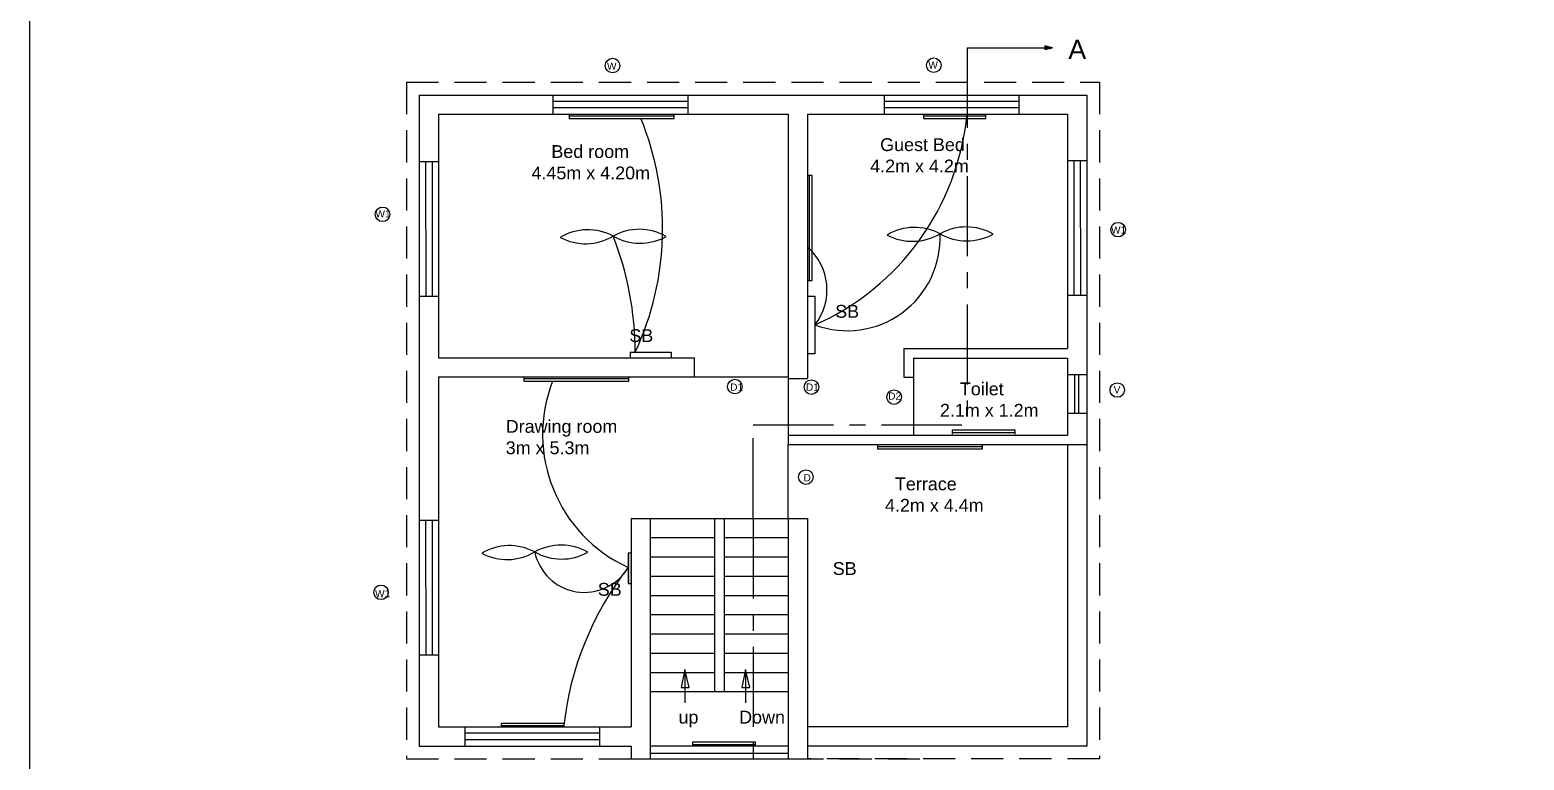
# Model space of a CAD drawing. Header units: inches. Extents: x 13 to 70.9, y 5.3 to 44.5.
# Drawn here: x 13.03 to 36.31, y 21.17 to 32.56 of the extents above; entities that cross this region are included whole.
import ezdxf

# ---------------------------------------------------------------- set-up
doc = ezdxf.new("R2010")
doc.units = ezdxf.units.IN
doc.header["$MEASUREMENT"] = 0
doc.linetypes.add('CENTER', pattern=[2, 1.25, -0.25, 0.25, -0.25])
doc.linetypes.add('DASHED', pattern=[0.75, 0.5, -0.25])
doc.styles.get("Standard").update_dxf_attribs({"font": 'arial.ttf'})

msp = doc.modelspace()

# ---------------------------------------------------------------- hatches: boundary and pattern name
h = msp.add_hatch(color=256)
h.dxf.hatch_style = 1
h.paths.add_polyline_path([(28.95547, 32.27929), (28.83927, 32.30788), (28.83927, 32.25331)])
at = {"transparency": 33554687}
h = msp.add_hatch(color=133, dxfattribs=at)
h.dxf.hatch_style = 1
h.paths.add_polyline_path([(22.39087, 24.39881), (22.34689, 24.39881), (22.34689, 23.92901), (22.39087, 23.92901)])

# ---------------------------------------------------------------- linework, layer by layer
at = {"linetype": 'CENTER'}
for p, q in [((27.62662, 32.27929), (27.62662, 26.40138)), ((24.29583, 24.94219), (24.29583, 26.40138)), ((24.29583, 26.40138), (27.62662, 26.40138)), ((24.29583, 24.94219), (24.29583, 19.86178))]:
    msp.add_line(p, q, dxfattribs=at)
for p, q in [((27.62662, 32.27929), (28.83927, 32.27929)), ((28.83927, 32.30788), (28.83927, 32.25331)), ((28.95547, 32.27929), (28.83927, 32.30788)), ((28.83927, 32.25331), (28.95547, 32.27929)), ((19.09087, 31.54219), (19.09087, 21.39219)), ((19.09087, 31.54219), (29.49087, 31.54219)), ((21.17524, 31.54219), (21.17524, 31.24219)), ((23.27524, 31.54219), (23.27524, 31.24219)), ((26.33396, 31.54219), (26.33396, 31.24219)), ((28.43396, 31.54219), (28.43396, 31.24219)), ((29.49087, 31.54219), (29.49087, 21.39219)), ((19.39087, 31.24219), (19.39087, 27.44767)), ((19.39087, 31.24219), (19.39087, 27.44767)), ((19.39087, 31.24219), (24.84087, 31.24219)), ((24.84087, 31.24219), (24.84087, 27.12281)), ((25.14087, 31.24219), (25.14087, 27.12281)), ((25.14087, 31.24219), (29.19087, 31.24219)), ((29.19087, 31.24219), (29.19087, 27.59219)), ((19.39087, 30.50251), (19.09087, 30.50233)), ((19.29087, 30.50245), (19.29087, 30.30245)), ((29.49087, 30.51732), (29.19087, 30.51714)), ((29.39087, 30.51726), (29.39087, 30.31726)), ((19.39213, 28.40251), (19.09213, 28.40233)), ((29.49213, 28.41732), (29.19213, 28.41714)), ((26.64087, 27.59219), (26.64087, 27.14219)), ((26.64087, 27.59219), (29.19087, 27.59219)), ((19.39087, 27.44767), (23.376, 27.44767)), ((23.376, 27.44767), (23.376, 27.14767)), ((26.79087, 27.44219), (26.79087, 27.14219)), ((26.79087, 27.44219), (29.19087, 27.44219)), ((29.19087, 27.44219), (29.19087, 26.24219)), ((19.39087, 27.14767), (19.39087, 21.69219)), ((19.39087, 27.14767), (23.376, 27.14767)), ((24.84087, 27.12281), (25.14087, 27.12281)), ((26.64087, 27.14219), (26.79087, 27.14219)), ((29.19087, 27.18372), (29.49087, 27.18372)), ((29.19087, 26.58372), (29.49087, 26.58372)), ((24.84087, 26.24219), (24.84087, 26.09219)), ((24.84087, 26.24219), (29.19087, 26.24219)), ((24.84087, 26.09219), (29.49087, 26.09219)), ((29.19087, 26.09219), (29.19087, 21.69219)), ((19.39087, 25.79767), (19.39087, 21.69219)), ((19.39087, 24.91066), (19.09087, 24.91048)), ((19.29087, 24.9106), (19.29087, 24.7106)), ((22.39087, 24.94219), (22.39087, 21.69219)), ((22.39087, 24.94219), (25.14087, 24.94219)), ((22.69087, 24.94219), (22.69087, 21.19219)), ((23.69087, 24.94219), (23.69087, 22.24219)), ((23.84087, 24.94219), (23.84087, 22.24219)), ((23.84087, 24.94219), (23.84087, 22.24219)), ((24.84087, 24.94219), (24.84087, 21.19219)), ((25.14087, 24.94219), (25.14087, 21.39219)), ((22.69087, 24.64219), (23.69087, 24.64219)), ((23.84087, 24.64219), (24.84087, 24.64219)), ((22.69087, 24.34219), (23.69087, 24.34219)), ((23.84087, 24.34219), (24.84087, 24.34219)), ((22.69087, 24.04219), (23.69087, 24.04219)), ((23.84087, 24.04219), (24.84087, 24.04219)), ((22.69087, 23.74219), (23.69087, 23.74219)), ((23.84087, 23.74219), (24.84087, 23.74219)), ((22.69087, 23.44219), (23.69087, 23.44219)), ((23.84087, 23.44219), (24.84087, 23.44219)), ((22.69087, 23.14219), (23.69087, 23.14219)), ((23.84087, 23.14219), (24.84087, 23.14219)), ((22.69087, 22.84219), (23.69087, 22.84219)), ((23.84087, 22.84219), (24.84087, 22.84219)), ((19.39213, 22.81066), (19.09213, 22.81048)), ((22.69087, 22.54219), (23.69087, 22.54219)), ((23.84087, 22.54219), (24.84087, 22.54219)), ((22.69087, 22.24219), (24.84087, 22.24219)), ((19.39087, 21.69219), (22.39087, 21.69219)), ((19.80028, 21.69219), (19.80028, 21.39219)), ((21.90028, 21.69219), (21.90028, 21.39219)), ((29.19087, 21.69219), (25.14087, 21.69219)), ((19.09087, 21.39219), (22.39087, 21.39219)), ((22.39087, 21.39219), (22.39087, 21.19219)), ((22.39087, 21.19219), (22.69087, 21.19219)), ((22.69087, 21.19219), (25.14087, 21.19219)), ((24.84087, 21.19219), (25.14087, 21.19219)), ((25.14087, 21.39219), (25.14087, 21.19219)), ((29.49087, 21.39219), (25.14087, 21.39219))]:
    msp.add_line(p, q)
at = {"color": 2, "linetype": 'DASHED'}
for p, q in [((18.89087, 31.74219), (18.89087, 21.19219)), ((18.89087, 31.74219), (29.69087, 31.74219)), ((29.69087, 31.74219), (29.69087, 21.19219)), ((18.89087, 21.19219), (26.95408, 21.19219)), ((29.69087, 21.19219), (25.14087, 21.19219))]:
    msp.add_line(p, q, dxfattribs=at)
at = {"color": 6}
for p, q in [((23.27524, 31.44219), (21.17524, 31.44219)), ((28.43396, 31.44219), (26.33396, 31.44219)), ((23.27524, 31.34219), (21.17524, 31.34219)), ((28.43396, 31.34219), (26.33396, 31.34219)), ((19.19087, 30.50239), (19.19213, 28.40239)), ((19.29087, 30.50245), (19.29213, 28.40245)), ((29.29087, 30.5172), (29.29213, 28.4172)), ((29.39087, 30.51726), (29.39213, 28.41726)), ((29.30218, 27.18372), (29.30218, 26.58372)), ((29.36487, 27.18372), (29.36487, 26.58372)), ((19.19087, 24.91054), (19.19213, 22.81054)), ((19.29087, 24.9106), (19.29213, 22.8106)), ((21.90028, 21.59219), (19.80028, 21.59219)), ((21.90028, 21.49219), (19.80028, 21.49219))]:
    msp.add_line(p, q, dxfattribs=at)
at = {"color": 5}
for p, q in [((21.42778, 31.24219), (21.42778, 31.17632)), ((21.42778, 31.21551), (23.06252, 31.21551)), ((23.06252, 31.17632), (23.06252, 31.24219)), ((26.94965, 31.24219), (26.94965, 31.17632)), ((26.94965, 31.21551), (27.92059, 31.21551)), ((27.92059, 31.17632), (27.92059, 31.24219)), ((21.42778, 31.17632), (23.06252, 31.17632)), ((26.94965, 31.17632), (27.92059, 31.17632)), ((25.21102, 30.28576), (25.14516, 30.28576)), ((25.17183, 28.65102), (25.17183, 30.28576)), ((25.21102, 28.65102), (25.21102, 30.28576)), ((25.14516, 28.65102), (25.21102, 28.65102)), ((20.72127, 27.14767), (20.72127, 27.0818)), ((20.72127, 27.12099), (22.35601, 27.12099)), ((20.72127, 27.0818), (22.35601, 27.0818)), ((22.35601, 27.0818), (22.35601, 27.14767)), ((27.39744, 26.25589), (27.39744, 26.32176)), ((27.39744, 26.32176), (28.36838, 26.32176)), ((28.36838, 26.32176), (28.36838, 26.25589)), ((26.23152, 26.09219), (26.23152, 26.02632)), ((27.39744, 26.28257), (28.36838, 26.28257)), ((27.86626, 26.02632), (27.86626, 26.09219)), ((26.23152, 26.06551), (27.86626, 26.06551)), ((26.23152, 26.02632), (27.86626, 26.02632)), ((20.37267, 21.68606), (20.37267, 21.75192)), ((20.37267, 21.75192), (21.34361, 21.75192)), ((20.37267, 21.71273), (21.34361, 21.71273)), ((21.34361, 21.75192), (21.34361, 21.68606)), ((23.35575, 21.39219), (23.35575, 21.45806)), ((23.35575, 21.45806), (24.32669, 21.45806)), ((23.35575, 21.41887), (24.32669, 21.41887)), ((24.32669, 21.45806), (24.32669, 21.39219))]:
    msp.add_line(p, q, dxfattribs=at)
at = {"color": 1}
for p, q in [((25.14087, 28.40681), (25.25676, 28.40681)), ((25.25676, 28.40681), (25.25676, 27.50937)), ((22.37883, 27.5349), (22.37883, 27.44767)), ((22.37883, 27.5349), (23.01464, 27.5349)), ((23.01464, 27.5349), (23.01464, 27.44767)), ((25.25676, 27.50937), (25.14087, 27.50937)), ((23.376, 27.44767), (23.376, 27.44767)), ((24.84087, 27.12281), (24.84087, 26.24219)), ((22.39087, 24.39881), (22.34689, 24.39881)), ((22.34689, 24.39881), (22.34689, 23.92901)), ((22.34689, 23.92901), (22.39087, 23.92901))]:
    msp.add_line(p, q, dxfattribs=at)
at = {"color": 2}
msp.add_line((23.376, 27.44767), (23.376, 27.44767), dxfattribs=at)
at = {"color": 4}
for p, q in [((26.79087, 27.44219), (26.79087, 26.24219)), ((23.376, 27.14767), (24.84087, 27.14767)), ((24.84087, 24.94219), (24.84087, 26.09219)), ((23.23133, 22.58623), (23.17483, 22.30591)), ((23.23133, 22.58623), (23.23133, 22.06964)), ((23.29824, 22.30591), (23.23133, 22.58623)), ((24.17618, 22.58623), (24.11969, 22.30591)), ((24.17618, 22.58623), (24.17618, 22.06964)), ((24.24309, 22.30591), (24.17618, 22.58623)), ((23.17483, 22.30591), (23.29824, 22.30591)), ((24.11969, 22.30591), (24.24309, 22.30591))]:
    msp.add_line(p, q, dxfattribs=at)
at = {"color": 7}
msp.add_line((22.39087, 24.94219), (22.39087, 24.39881), dxfattribs=at)
at = {"color": 0}
for p, q in [((24.84087, 21.39219), (22.69087, 21.39219)), ((22.69087, 21.2846), (24.84087, 21.2846))]:
    msp.add_line(p, q, dxfattribs=at)
msp.add_lwpolyline([(13.0254, 44.51926), (70.85895, 44.51926), (70.85895, 5.29636), (13.0254, 5.29636)], close=True, dxfattribs=at)
at = {"color": 2}
for centre in [(22.10384, 32.00096), (27.10747, 32.00692), (18.52056, 29.6824), (29.9804, 29.44339), (24.00898, 26.99761), (25.20187, 26.98891), (29.96713, 26.94312), (26.4896, 26.8327), (25.11509, 25.58613), (18.49643, 23.78995)]:
    msp.add_circle(centre, 0.11341, dxfattribs=at)
at = {"color": 1}
for centre, radius, start, end in [((23.62035, 31.63567), 4.02554, 293.985571, 354.390688), ((18.34455, 29.45692), 4.53921, 334.948891, 22.258651), ((17.42738, 27.51835), 5.0294, 0.188573, 21.278946), ((25.75981, 29.31584), 1.44828, 249.675185, 2.556697), ((24.55677, 28.50331), 0.88749, 322.066845, 48.841348), ((23.29538, 26.25283), 2.28178, 158.696835, 245.437845), ((21.66565, 24.57966), 0.79108, 191.649267, 329.446525), ((26.20453, 21.17071), 4.89105, 142.065527, 173.879495)]:
    msp.add_arc(centre, radius, start, end, dxfattribs=at)
for centre, start, end in [((21.71907, 28.60026), 62.023552, 120.865905), ((21.68211, 30.06602), 242.023552, 300.865905), ((22.5219, 28.60741), 60.154203, 118.996556), ((22.53277, 30.07359), 240.154203, 298.996556), ((26.81181, 28.63714), 62.023552, 120.865905), ((26.77484, 30.1029), 242.023552, 300.865905), ((27.61464, 28.64429), 60.154203, 118.996556), ((27.62551, 30.11047), 240.154203, 298.996556), ((20.49604, 23.67663), 62.023552, 120.865905), ((21.29887, 23.68377), 60.154203, 118.996556), ((20.45907, 25.14238), 242.023552, 300.865905), ((21.30974, 25.14996), 240.154203, 298.996556)]:
    msp.add_arc(centre, 0.84166, start, end)

# ---------------------------------------------------------------- texts
at = {"attachment_point": 1}
for s, width, insert, char_height in [('A', 0.7891297, (29.20378, 32.40344), 0.3), ('W', 0.8225984, (22.01683, 32.04891), 0.11271), ('W', 0.8225984, (27.02314, 32.06566), 0.11271), ('W1', 0.8225984, (18.40955, 29.74695), 0.112715), ('W1', 0.8225984, (29.86999, 29.49559), 0.112715), ('SB ', 0.6549536, (25.57188, 28.27021), 0.2), ('SB ', 0.6549536, (22.36467, 27.89192), 0.2), ('D1', 0.3887213, (23.93593, 27.04567), 0.112715), ('D1', 0.3887213, (25.11696, 27.04567), 0.112715), ('D2 ', 0.3887213, (26.39814, 26.90599), 0.112715), ('V', 0.3275063, (29.91028, 27.00386), 0.11271), ('D', 0.3887213, (25.07926, 25.63148), 0.11271), ('SB ', 0.6549536, (25.53365, 24.26092), 0.2), ('W1', 0.8225984, (18.4037, 23.82591), 0.112715), ('SB ', 0.6549536, (21.87285, 23.93644), 0.2)]:
    msp.add_mtext_dynamic_manual_height_columns(s, width=width, gutter_width=1, heights=[0], dxfattribs=dict(at, insert=insert, char_height=char_height))
at = {"color": 4, "char_height": 0.2, "attachment_point": 1}
for s, width, insert in [('    Bed room\\P4.45m x 4.20m', 3.4618246, (20.83948, 30.76134)), ('  Guest Bed \\P4.2m x 4.2m ', 3.4499287, (26.11709, 30.86857)), ('    Toilet\\P2.1m x 1.2m', 1.8072261, (27.20364, 27.06104)), ('Drawing room \\P3m x 5.3m', 2.7737041, (20.43898, 26.47671)), ('  Terrace\\P4.2m x 4.4m ', 3.4499287, (26.3478, 25.58)), ('up', 1.2896624, (23.13033, 21.9443)), ('Down', 1.2896624, (24.07519, 21.9443))]:
    msp.add_mtext_dynamic_manual_height_columns(s, width=width, gutter_width=1, heights=[0], dxfattribs=dict(at, insert=insert))

doc.saveas('drawing.dxf')
